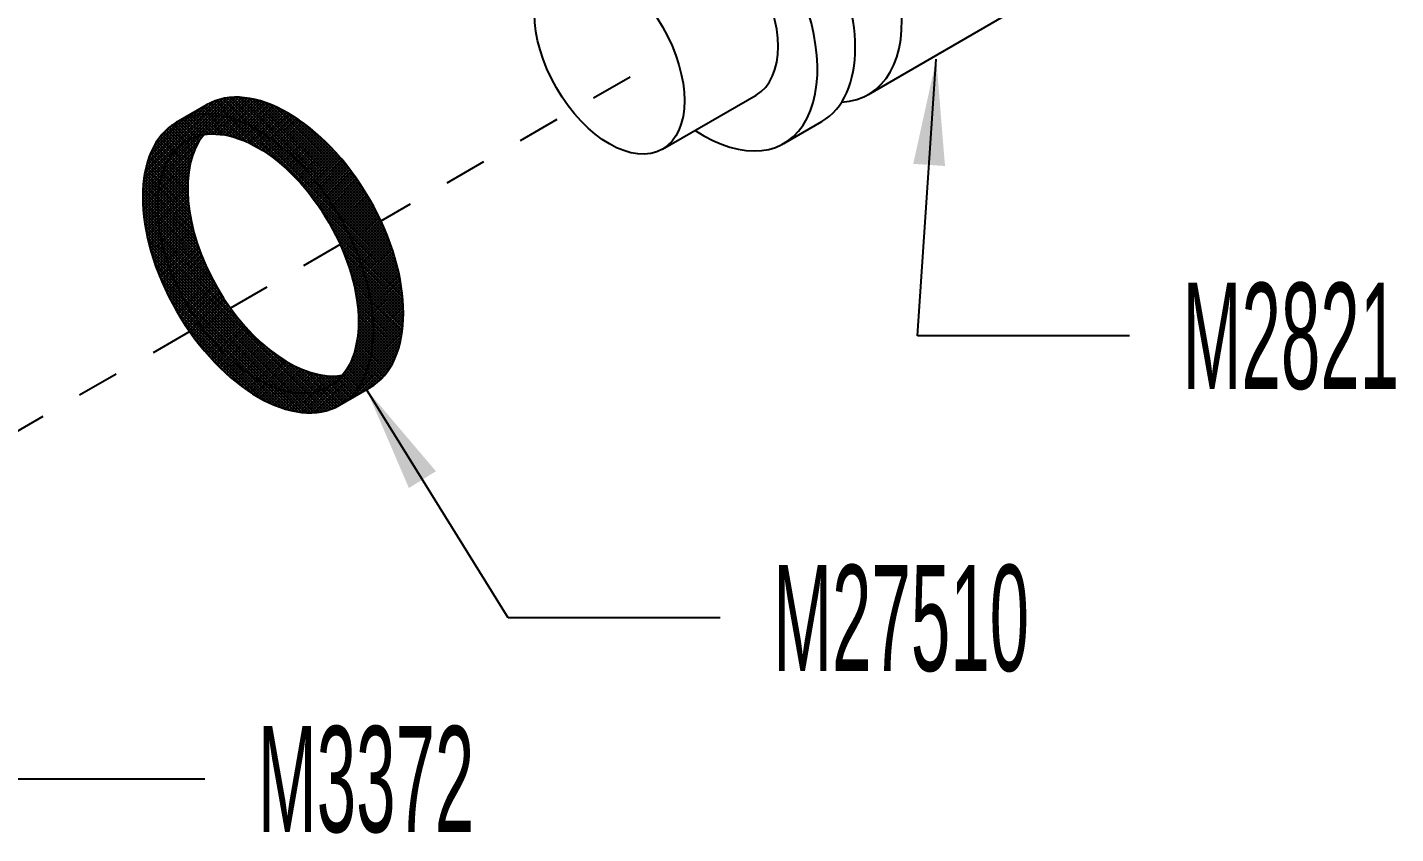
# Model space of a CAD drawing. Extents: x 1 to 28.7, y 2.9 to 23.3.
# Drawn here: x 25.449 to 28.677, y 14.03 to 15.93 of the extents above; entities that cross this region are included whole.
import ezdxf

# ---------------------------------------------------------------- set-up
doc = ezdxf.new("R2010")
doc.units = 0
doc.linetypes.add('DASHED', pattern=[0.2, 0.1, -0.1])
doc.layers.get('0').update_dxf_attribs({"linetype": 'CONTINUOUS'})
doc.layers.add('CK_LEVEL_1', color=7, linetype='CONTINUOUS')

# ---------------------------------------------------------------- blocks, each defined once
blk = doc.blocks.new('*X1')
at = {"layer": 'CK_LEVEL_1', "color": 7, "linetype": 'CONTINUOUS'}
for p, q in [((25.7638, 15.5744), (25.8587, 15.6693)), ((25.7667, 15.5843), (25.8582, 15.6759)), ((25.7705, 15.5952), (25.8486, 15.6734)), ((25.7758, 15.6076), (25.8374, 15.6692)), ((25.7847, 15.6236), (25.8227, 15.6616)), ((25.8416, 15.6372), (25.8194, 15.6595)), ((25.8437, 15.6422), (25.8237, 15.6622)), ((25.8459, 15.6471), (25.8282, 15.6648)), ((25.8482, 15.6519), (25.8329, 15.6672)), ((25.8507, 15.6565), (25.8378, 15.6694)), ((25.8533, 15.661), (25.8428, 15.6714)), ((25.856, 15.6653), (25.8481, 15.6732)), ((25.8589, 15.6695), (25.8536, 15.6748)), ((25.8619, 15.6736), (25.8593, 15.6761)), ((25.7587, 15.5481), (25.8381, 15.6275)), ((25.76, 15.5564), (25.8422, 15.6387)), ((25.7616, 15.5652), (25.8481, 15.6516)), ((25.829, 15.5862), (25.7875, 15.6278)), ((25.8299, 15.5924), (25.7905, 15.6319)), ((25.8309, 15.5985), (25.7936, 15.6358)), ((25.832, 15.6044), (25.7968, 15.6396)), ((25.8333, 15.6102), (25.8002, 15.6433)), ((25.8347, 15.6159), (25.8037, 15.6469)), ((25.8362, 15.6214), (25.8074, 15.6502)), ((25.8379, 15.6268), (25.8113, 15.6535)), ((25.8397, 15.6321), (25.8153, 15.6566)), ((25.7565, 15.5247), (25.831, 15.5992)), ((25.757, 15.5322), (25.8328, 15.608)), ((25.7577, 15.54), (25.8351, 15.6174)), ((25.8271, 15.5386), (25.7705, 15.5953)), ((25.8269, 15.5459), (25.7725, 15.6003)), ((25.8269, 15.553), (25.7747, 15.6052)), ((25.827, 15.5599), (25.777, 15.61)), ((25.8273, 15.5667), (25.7794, 15.6146)), ((25.8277, 15.5734), (25.782, 15.6191)), ((25.8283, 15.5799), (25.7847, 15.6235)), ((25.7562, 15.5102), (25.8286, 15.5826)), ((25.7563, 15.5174), (25.8296, 15.5907)), ((25.7563, 15.5032), (25.8279, 15.5748)), ((25.7565, 15.4964), (25.8273, 15.5672)), ((25.832, 15.4913), (25.761, 15.5623)), ((25.8307, 15.4997), (25.7623, 15.5681)), ((25.8296, 15.5078), (25.7637, 15.5738)), ((25.8287, 15.5158), (25.7652, 15.5794)), ((25.828, 15.5236), (25.7668, 15.5848)), ((25.8275, 15.5312), (25.7686, 15.5901)), ((25.7568, 15.4896), (25.827, 15.5598)), ((25.842, 15.446), (25.7569, 15.531)), ((25.7573, 15.483), (25.8269, 15.5526)), ((25.8395, 15.4556), (25.7575, 15.5376)), ((25.7579, 15.4765), (25.8269, 15.5456)), ((25.8372, 15.4649), (25.7582, 15.544)), ((25.7585, 15.4701), (25.8271, 15.5387)), ((25.8353, 15.4739), (25.759, 15.5502)), ((25.7593, 15.4638), (25.8274, 15.532)), ((25.8335, 15.4827), (25.7599, 15.5563)), ((25.8515, 15.4153), (25.7562, 15.5106)), ((25.8479, 15.4259), (25.7563, 15.5175)), ((25.8554, 15.4043), (25.7563, 15.5034)), ((25.8448, 15.4361), (25.7565, 15.5244)), ((25.7602, 15.4576), (25.8279, 15.5253)), ((25.7611, 15.4515), (25.8284, 15.5188)), ((25.7622, 15.4455), (25.8291, 15.5124)), ((25.7633, 15.4395), (25.8298, 15.5061)), ((25.7644, 15.4336), (25.8307, 15.4999)), ((25.8597, 15.3929), (25.7565, 15.4961)), ((25.8646, 15.3809), (25.7569, 15.4887)), ((25.8701, 15.3684), (25.7574, 15.481)), ((25.8762, 15.3551), (25.7582, 15.4732)), ((25.8833, 15.341), (25.7591, 15.4652)), ((25.7657, 15.4278), (25.8316, 15.4937)), ((25.767, 15.422), (25.8326, 15.4877)), ((25.7684, 15.4163), (25.8337, 15.4817)), ((25.7698, 15.4107), (25.8349, 15.4758)), ((25.7713, 15.4051), (25.8361, 15.4699)), ((25.8915, 15.3258), (25.7603, 15.457)), ((25.9011, 15.3091), (25.7616, 15.4486)), ((25.9129, 15.2902), (25.7632, 15.4399)), ((25.7728, 15.3996), (25.8374, 15.4641)), ((25.7744, 15.3941), (25.8388, 15.4584)), ((25.7761, 15.3887), (25.8402, 15.4528)), ((25.7778, 15.3833), (25.8417, 15.4472)), ((25.7795, 15.378), (25.8432, 15.4417)), ((25.7813, 15.3727), (25.8448, 15.4362)), ((25.9285, 15.2675), (25.765, 15.4311)), ((25.9541, 15.2349), (25.767, 15.422)), ((26.1138, 15.0681), (25.7693, 15.4126)), ((26.1072, 15.0676), (25.7719, 15.4029)), ((25.7832, 15.3675), (25.8464, 15.4307)), ((25.7851, 15.3623), (25.8481, 15.4254)), ((25.787, 15.3572), (25.8499, 15.42)), ((25.789, 15.3521), (25.8516, 15.4147)), ((25.791, 15.347), (25.8535, 15.4095)), ((25.7931, 15.342), (25.8554, 15.4043)), ((26.1004, 15.0674), (25.7748, 15.393)), ((26.0932, 15.0675), (25.778, 15.3827)), ((26.0857, 15.0679), (25.7816, 15.372)), ((25.7952, 15.3371), (25.8573, 15.3992)), ((25.7973, 15.3321), (25.8593, 15.3941)), ((25.7995, 15.3273), (25.8613, 15.389)), ((25.8017, 15.3224), (25.8633, 15.384)), ((25.804, 15.3176), (25.8654, 15.379)), ((25.8063, 15.3128), (25.8675, 15.3741)), ((25.8086, 15.3081), (25.8697, 15.3692)), ((26.0777, 15.0688), (25.7856, 15.3609)), ((26.0693, 15.0702), (25.7901, 15.3494)), ((26.0603, 15.0721), (25.7951, 15.3373)), ((25.811, 15.3034), (25.8719, 15.3643)), ((25.8134, 15.2987), (25.8742, 15.3595)), ((25.8158, 15.2941), (25.8765, 15.3547)), ((25.8183, 15.2895), (25.8788, 15.35)), ((25.8208, 15.2849), (25.8811, 15.3452)), ((25.8233, 15.2804), (25.8835, 15.3406)), ((25.8259, 15.2759), (25.886, 15.3359)), ((26.0508, 15.0746), (25.8007, 15.3246)), ((26.0404, 15.0778), (25.8071, 15.3112)), ((25.8285, 15.2714), (25.8884, 15.3313)), ((25.8312, 15.267), (25.8909, 15.3268)), ((25.8338, 15.2626), (25.8935, 15.3222)), ((25.8365, 15.2582), (25.896, 15.3177)), ((25.8393, 15.2539), (25.8986, 15.3132)), ((25.8421, 15.2496), (25.9013, 15.3088)), ((25.8449, 15.2453), (25.9039, 15.3044)), ((26.0292, 15.082), (25.8143, 15.2969)), ((26.0168, 15.0873), (25.8228, 15.2813)), ((25.8477, 15.2411), (25.9066, 15.3)), ((25.8506, 15.2369), (25.9094, 15.2957)), ((25.8535, 15.2327), (25.9121, 15.2914)), ((25.8564, 15.2286), (25.9149, 15.2871)), ((25.8594, 15.2245), (25.9178, 15.2829)), ((25.8624, 15.2204), (25.9206, 15.2787)), ((25.8654, 15.2164), (25.9235, 15.2745)), ((26.0028, 15.0943), (25.8329, 15.2642)), ((25.9863, 15.1036), (25.8453, 15.2446)), ((25.8685, 15.2124), (25.9265, 15.2704)), ((25.8716, 15.2084), (25.9294, 15.2663)), ((25.8748, 15.2045), (25.9324, 15.2622)), ((25.8779, 15.2006), (25.9355, 15.2582)), ((25.8811, 15.1967), (25.9385, 15.2541)), ((25.8844, 15.1929), (25.9416, 15.2502)), ((25.8876, 15.1891), (25.9447, 15.2462)), ((25.8909, 15.1853), (25.9479, 15.2423)), ((25.9655, 15.1174), (25.8623, 15.2206)), ((25.8943, 15.1816), (25.9511, 15.2384)), ((25.8976, 15.1779), (25.9543, 15.2346)), ((25.9011, 15.1742), (25.9576, 15.2308)), ((25.9045, 15.1706), (25.9609, 15.227)), ((25.908, 15.167), (25.9642, 15.2233)), ((25.9115, 15.1635), (25.9676, 15.2196)), ((25.915, 15.16), (25.971, 15.2159)), ((25.9186, 15.1565), (25.9744, 15.2123)), ((25.9223, 15.153), (25.9779, 15.2087)), ((25.9291, 15.1467), (25.8947, 15.1811)), ((25.9259, 15.1496), (25.9814, 15.2051)), ((25.9296, 15.1463), (25.9849, 15.2016)), ((25.9334, 15.1429), (25.9885, 15.1981)), ((25.9372, 15.1396), (25.9921, 15.1946)), ((25.941, 15.1364), (25.9958, 15.1912)), ((25.9449, 15.1332), (25.9995, 15.1878)), ((25.9488, 15.13), (26.0032, 15.1845)), ((25.9527, 15.1269), (26.007, 15.1812)), ((25.9567, 15.1239), (26.0108, 15.178)), ((25.9608, 15.1208), (26.0147, 15.1747)), ((26.12, 15.0689), (26.012, 15.177)), ((25.9649, 15.1179), (26.0186, 15.1716)), ((25.969, 15.1149), (26.0225, 15.1685)), ((25.9732, 15.1121), (26.0265, 15.1654)), ((25.9775, 15.1092), (26.0306, 15.1623)), ((25.9818, 15.1065), (26.0347, 15.1594)), ((25.9861, 15.1038), (26.0388, 15.1564)), ((25.9906, 15.1011), (26.043, 15.1535)), ((25.995, 15.0985), (26.0472, 15.1507)), ((25.9996, 15.096), (26.0515, 15.1479)), ((26.0042, 15.0935), (26.0559, 15.1452)), ((26.0089, 15.0911), (26.0603, 15.1425)), ((26.126, 15.07), (26.0415, 15.1545)), ((26.1318, 15.0714), (26.0611, 15.1421)), ((26.0136, 15.0888), (26.0647, 15.1399)), ((26.0184, 15.0866), (26.0693, 15.1374)), ((26.0233, 15.0844), (26.0738, 15.1349)), ((26.0283, 15.0823), (26.0785, 15.1325)), ((26.0334, 15.0803), (26.0832, 15.1302)), ((26.0386, 15.0785), (26.088, 15.1279)), ((26.0439, 15.0767), (26.0929, 15.1257)), ((26.0493, 15.075), (26.0979, 15.1236)), ((26.0548, 15.0734), (26.103, 15.1216)), ((26.0605, 15.072), (26.1081, 15.1197)), ((26.0663, 15.0708), (26.1134, 15.1179)), ((26.0722, 15.0697), (26.1188, 15.1162)), ((26.1373, 15.0729), (26.0768, 15.1333)), ((26.0784, 15.0687), (26.1243, 15.1146)), ((26.0847, 15.068), (26.1299, 15.1132)), ((26.1426, 15.0747), (26.0904, 15.1268)), ((26.0913, 15.0676), (26.1357, 15.1119)), ((26.0982, 15.0674), (26.1416, 15.1107)), ((26.1477, 15.0767), (26.1026, 15.1218)), ((26.1054, 15.0675), (26.1477, 15.1098)), ((26.1526, 15.0788), (26.1136, 15.1178)), ((26.1573, 15.0812), (26.1237, 15.1148)), ((26.1618, 15.0838), (26.1331, 15.1124)), ((26.1661, 15.0865), (26.142, 15.1107)), ((26.1683, 15.088), (26.19, 15.1097)), ((26.1921, 15.11), (26.1921, 15.11)), ((26.1131, 15.0681), (26.154, 15.109)), ((26.1212, 15.0691), (26.1605, 15.1085)), ((26.1301, 15.0709), (26.1673, 15.1082)), ((26.14, 15.0738), (26.1745, 15.1083)), ((26.1703, 15.0894), (26.1503, 15.1094)), ((26.1518, 15.0785), (26.182, 15.1087)), ((26.1743, 15.0924), (26.1581, 15.1086)), ((26.1782, 15.0956), (26.1656, 15.1082)), ((26.1819, 15.099), (26.1727, 15.1082)), ((26.1855, 15.1025), (26.1795, 15.1085)), ((26.1889, 15.1062), (26.1859, 15.1091))]:
    blk.add_line(p, q, dxfattribs=at)
blk = doc.blocks.new('*X2')
at = {"layer": 'CK_LEVEL_1', "color": 7, "linetype": 'CONTINUOUS'}
for p, q in [((25.8568, 15.724), (25.8886, 15.7558)), ((25.8644, 15.7245), (25.8994, 15.7595)), ((25.8716, 15.7246), (25.9089, 15.7619)), ((25.8785, 15.7245), (25.9176, 15.7636)), ((25.8852, 15.7241), (25.9258, 15.7646)), ((25.8916, 15.7234), (25.9334, 15.7652)), ((25.9347, 15.7139), (25.8917, 15.7569)), ((25.9455, 15.7101), (25.8969, 15.7587)), ((25.8979, 15.7226), (25.9407, 15.7654)), ((25.9573, 15.7055), (25.9024, 15.7603)), ((25.904, 15.7216), (25.9477, 15.7654)), ((25.9702, 15.6996), (25.9081, 15.7617)), ((25.9099, 15.7205), (25.9544, 15.765)), ((25.9846, 15.6922), (25.9139, 15.763)), ((25.9157, 15.7192), (25.9609, 15.7644)), ((26.0014, 15.6826), (25.92, 15.7639)), ((25.9214, 15.7178), (25.9672, 15.7637)), ((26.0219, 15.6691), (25.9263, 15.7647)), ((25.9269, 15.7163), (25.9733, 15.7627)), ((25.9323, 15.7147), (25.9793, 15.7616)), ((26.0523, 15.6458), (25.9329, 15.7652)), ((25.9377, 15.7129), (25.9851, 15.7604)), ((26.315, 15.3902), (25.9397, 15.7654)), ((25.9429, 15.7111), (25.9908, 15.759)), ((26.3118, 15.4004), (25.9468, 15.7654)), ((25.9481, 15.7092), (25.9964, 15.7575)), ((25.9531, 15.7072), (26.0018, 15.7559)), ((26.3083, 15.411), (25.9543, 15.765)), ((26.3045, 15.4219), (25.9621, 15.7643)), ((26.3003, 15.4332), (25.9702, 15.7632)), ((26.2956, 15.4449), (25.9788, 15.7617)), ((26.2905, 15.4571), (25.9879, 15.7597)), ((26.2848, 15.4698), (25.9975, 15.7571)), ((25.8309, 15.7193), (25.8423, 15.7307)), ((25.836, 15.7206), (25.832, 15.7247)), ((25.8419, 15.7219), (25.8364, 15.7273)), ((25.8402, 15.7215), (25.8591, 15.7404)), ((25.8479, 15.7229), (25.8409, 15.7299)), ((25.8542, 15.7237), (25.8454, 15.7325)), ((25.8488, 15.723), (25.8755, 15.7498)), ((25.8607, 15.7243), (25.8499, 15.7351)), ((25.8674, 15.7246), (25.8544, 15.7377)), ((25.8745, 15.7246), (25.8589, 15.7402)), ((25.8819, 15.7243), (25.8633, 15.7428)), ((25.8896, 15.7237), (25.8678, 15.7454)), ((25.8976, 15.7227), (25.8723, 15.748)), ((25.9061, 15.7213), (25.8769, 15.7505)), ((25.9151, 15.7194), (25.8817, 15.7528)), ((25.9246, 15.717), (25.8866, 15.7549)), ((25.9581, 15.7051), (26.0072, 15.7541)), ((25.9631, 15.7029), (26.0125, 15.7523)), ((25.9679, 15.7007), (26.0176, 15.7504)), ((25.9727, 15.6984), (26.0227, 15.7485)), ((25.9774, 15.6961), (26.0277, 15.7464)), ((25.982, 15.6936), (26.0327, 15.7443)), ((25.9866, 15.6911), (26.0375, 15.742)), ((25.9912, 15.6886), (26.0423, 15.7398)), ((25.9956, 15.686), (26.047, 15.7374)), ((26.0001, 15.6834), (26.0517, 15.735)), ((26.0044, 15.6807), (26.0563, 15.7325)), ((26.2785, 15.4832), (26.0078, 15.754)), ((26.0088, 15.6779), (26.0608, 15.73)), ((26.013, 15.6751), (26.0653, 15.7274)), ((26.0173, 15.6723), (26.0698, 15.7248)), ((26.2714, 15.4973), (26.0188, 15.75)), ((26.2634, 15.5125), (26.0308, 15.7451)), ((26.2541, 15.5288), (26.044, 15.7389)), ((26.2432, 15.5468), (26.0589, 15.7311)), ((25.8006, 15.7066), (25.8006, 15.7066)), ((25.8051, 15.7091), (25.8051, 15.7092)), ((25.8081, 15.7106), (25.8089, 15.7114)), ((25.8099, 15.7115), (25.8095, 15.7118)), ((25.8147, 15.7136), (25.814, 15.7144)), ((25.8198, 15.7157), (25.8185, 15.7169)), ((25.8205, 15.7159), (25.8256, 15.721)), ((25.825, 15.7175), (25.823, 15.7195)), ((25.8304, 15.7192), (25.8275, 15.7221)), ((26.0215, 15.6694), (26.0742, 15.7221)), ((26.0256, 15.6665), (26.0785, 15.7194)), ((26.0297, 15.6635), (26.0828, 15.7166)), ((26.0338, 15.6605), (26.087, 15.7138)), ((26.0378, 15.6574), (26.0912, 15.7109)), ((26.0417, 15.6543), (26.0954, 15.708)), ((26.0457, 15.6512), (26.0995, 15.705)), ((26.0496, 15.648), (26.1035, 15.702)), ((26.0534, 15.6448), (26.1076, 15.699)), ((26.0573, 15.6416), (26.1116, 15.6959)), ((26.0611, 15.6383), (26.1155, 15.6928)), ((26.2298, 15.5673), (26.0763, 15.7208)), ((26.2118, 15.5924), (26.0982, 15.7059)), ((26.0648, 15.635), (26.1194, 15.6896)), ((26.0685, 15.6316), (26.1233, 15.6864)), ((26.0722, 15.6282), (26.1271, 15.6831)), ((26.0759, 15.6248), (26.1309, 15.6799)), ((26.0795, 15.6214), (26.1347, 15.6766)), ((26.0831, 15.6179), (26.1384, 15.6732)), ((26.0866, 15.6144), (26.1421, 15.6698)), ((26.0901, 15.6108), (26.1457, 15.6664)), ((26.0936, 15.6072), (26.1494, 15.663)), ((26.0971, 15.6036), (26.153, 15.6595)), ((26.1794, 15.6318), (26.1345, 15.6767)), ((26.1005, 15.6), (26.1565, 15.656)), ((26.1039, 15.5963), (26.1601, 15.6524)), ((26.1073, 15.5926), (26.1635, 15.6489)), ((26.1106, 15.5889), (26.167, 15.6453)), ((26.1139, 15.5851), (26.1704, 15.6416)), ((26.1172, 15.5813), (26.1738, 15.638)), ((26.1204, 15.5775), (26.1772, 15.6343)), ((26.1236, 15.5736), (26.1806, 15.6305)), ((26.1268, 15.5697), (26.1839, 15.6268)), ((26.13, 15.5658), (26.1872, 15.623)), ((26.1331, 15.5619), (26.1904, 15.6192)), ((26.1362, 15.5579), (26.1936, 15.6153)), ((26.1393, 15.5539), (26.1968, 15.6114)), ((26.1423, 15.5499), (26.2, 15.6075)), ((26.1453, 15.5458), (26.2031, 15.6036)), ((26.1483, 15.5417), (26.2062, 15.5996)), ((26.1513, 15.5376), (26.2093, 15.5956)), ((26.3178, 15.3803), (26.1194, 15.5787)), ((26.1542, 15.5335), (26.2124, 15.5916)), ((26.1571, 15.5293), (26.2154, 15.5876)), ((26.16, 15.5251), (26.2184, 15.5835)), ((26.1628, 15.5209), (26.2213, 15.5794)), ((26.1657, 15.5166), (26.2243, 15.5752)), ((26.1684, 15.5123), (26.2272, 15.5711)), ((26.1712, 15.508), (26.2301, 15.5669)), ((26.1739, 15.5037), (26.2329, 15.5627)), ((26.3204, 15.3706), (26.1458, 15.5452)), ((26.1766, 15.4993), (26.2357, 15.5584)), ((26.1793, 15.4949), (26.2385, 15.5541)), ((26.1819, 15.4905), (26.2413, 15.5498)), ((26.1846, 15.486), (26.244, 15.5455)), ((26.1871, 15.4816), (26.2467, 15.5411)), ((26.1897, 15.477), (26.2494, 15.5367)), ((26.1922, 15.4725), (26.2521, 15.5323)), ((26.3228, 15.3611), (26.1624, 15.5215)), ((26.3249, 15.3519), (26.1752, 15.5017)), ((26.1947, 15.4679), (26.2547, 15.5279)), ((26.1972, 15.4633), (26.2573, 15.5234)), ((26.1996, 15.4587), (26.2598, 15.5189)), ((26.202, 15.454), (26.2624, 15.5143)), ((26.2044, 15.4493), (26.2649, 15.5098)), ((26.2067, 15.4446), (26.2673, 15.5052)), ((26.2091, 15.4398), (26.2698, 15.5006)), ((26.3269, 15.3429), (26.1857, 15.4841)), ((26.3286, 15.3342), (26.1946, 15.4681)), ((26.2113, 15.435), (26.2722, 15.4959)), ((26.2136, 15.4302), (26.2746, 15.4912)), ((26.2158, 15.4253), (26.2769, 15.4865)), ((26.218, 15.4204), (26.2792, 15.4817)), ((26.2201, 15.4155), (26.2815, 15.4769)), ((26.2222, 15.4106), (26.2838, 15.4721)), ((26.2243, 15.4056), (26.286, 15.4673)), ((26.3301, 15.3256), (26.2024, 15.4532)), ((26.3314, 15.3172), (26.2093, 15.4393)), ((26.2263, 15.4005), (26.2882, 15.4624)), ((26.2283, 15.3955), (26.2903, 15.4575)), ((26.2303, 15.3904), (26.2925, 15.4525)), ((26.2322, 15.3852), (26.2945, 15.4475)), ((26.2341, 15.38), (26.2966, 15.4425)), ((26.236, 15.3748), (26.2986, 15.4374)), ((26.3325, 15.309), (26.2155, 15.426)), ((26.3335, 15.301), (26.221, 15.4134)), ((26.3343, 15.2931), (26.226, 15.4014)), ((26.2378, 15.3696), (26.3006, 15.4323)), ((26.2396, 15.3643), (26.3025, 15.4272)), ((26.2413, 15.3589), (26.3044, 15.422)), ((26.243, 15.3535), (26.3063, 15.4168)), ((26.2446, 15.3481), (26.3081, 15.4116)), ((26.2462, 15.3426), (26.3099, 15.4063)), ((26.2478, 15.3371), (26.3116, 15.401)), ((26.3349, 15.2854), (26.2305, 15.3898)), ((26.3354, 15.2778), (26.2347, 15.3786)), ((26.2493, 15.3315), (26.3133, 15.3956)), ((26.2507, 15.3259), (26.315, 15.3902)), ((26.2521, 15.3202), (26.3166, 15.3847)), ((26.2535, 15.3145), (26.3181, 15.3792)), ((26.2548, 15.3087), (26.3196, 15.3736)), ((26.256, 15.3029), (26.3211, 15.368)), ((26.3358, 15.2704), (26.2384, 15.3678)), ((26.336, 15.2631), (26.2418, 15.3573)), ((26.336, 15.256), (26.2449, 15.3471)), ((26.3359, 15.249), (26.2477, 15.3372)), ((26.2572, 15.297), (26.3225, 15.3624)), ((26.2583, 15.291), (26.3239, 15.3566)), ((26.2593, 15.285), (26.3252, 15.3509)), ((26.2603, 15.2789), (26.3264, 15.3451)), ((26.2612, 15.2728), (26.3276, 15.3392)), ((26.3357, 15.2422), (26.2503, 15.3276)), ((26.3354, 15.2354), (26.2526, 15.3182)), ((26.3349, 15.2289), (26.2547, 15.3091)), ((26.262, 15.2665), (26.3287, 15.3332)), ((26.2628, 15.2602), (26.3298, 15.3272)), ((26.2634, 15.2538), (26.3308, 15.3211)), ((26.264, 15.2473), (26.3317, 15.315)), ((26.2645, 15.2407), (26.3326, 15.3088)), ((26.3343, 15.2224), (26.2565, 15.3001)), ((26.3335, 15.216), (26.2582, 15.2914)), ((26.3327, 15.2098), (26.2597, 15.2829)), ((26.3317, 15.2037), (26.2609, 15.2745)), ((26.2649, 15.234), (26.3333, 15.3025)), ((26.2651, 15.2272), (26.334, 15.2961)), ((26.2652, 15.206), (26.3355, 15.2764)), ((26.2653, 15.2203), (26.3346, 15.2896)), ((26.2653, 15.2132), (26.3351, 15.283)), ((26.2617, 15.1672), (26.3357, 15.2412)), ((26.3306, 15.1977), (26.262, 15.2663)), ((26.2629, 15.1754), (26.3359, 15.2485)), ((26.3294, 15.1919), (26.263, 15.2583)), ((26.3281, 15.1861), (26.2637, 15.2505)), ((26.2638, 15.1834), (26.336, 15.2556)), ((26.3267, 15.1805), (26.2643, 15.2428)), ((26.2644, 15.1911), (26.336, 15.2627)), ((26.2649, 15.1987), (26.3358, 15.2696)), ((26.2533, 15.1305), (26.3327, 15.2099)), ((26.2561, 15.1404), (26.3338, 15.2181)), ((26.2584, 15.1498), (26.3346, 15.226)), ((26.2603, 15.1587), (26.3352, 15.2337)), ((26.3251, 15.175), (26.2648, 15.2353)), ((26.3234, 15.1696), (26.2651, 15.2279)), ((26.3177, 15.1541), (26.2652, 15.2066)), ((26.3216, 15.1643), (26.2653, 15.2207)), ((26.3197, 15.1591), (26.2653, 15.2136)), ((26.2373, 15.0933), (26.3274, 15.1834)), ((26.2446, 15.1076), (26.3296, 15.1927)), ((26.2495, 15.1197), (26.3313, 15.2015)), ((26.3085, 15.135), (26.2634, 15.1801)), ((26.311, 15.1396), (26.264, 15.1866)), ((26.3133, 15.1443), (26.2646, 15.1931)), ((26.3156, 15.1492), (26.2649, 15.1998)), ((26.2147, 15.0566), (26.3212, 15.163)), ((26.2222, 15.0711), (26.3247, 15.1736)), ((26.2315, 15.0662), (26.3166, 15.1513)), ((26.2912, 15.1099), (26.2571, 15.144)), ((26.2944, 15.1138), (26.2584, 15.1497)), ((26.2974, 15.1178), (26.2597, 15.1556)), ((26.3004, 15.1219), (26.2608, 15.1615)), ((26.3032, 15.1262), (26.2618, 15.1676)), ((26.3059, 15.1305), (26.2627, 15.1738)), ((26.2694, 15.0893), (26.2465, 15.1121)), ((26.2482, 15.0759), (26.31, 15.1377)), ((26.2734, 15.0924), (26.2486, 15.1172)), ((26.2772, 15.0956), (26.2505, 15.1223)), ((26.2809, 15.099), (26.2523, 15.1276)), ((26.2845, 15.1025), (26.254, 15.1329)), ((26.2879, 15.1061), (26.2556, 15.1384)), ((26.2665, 15.0871), (26.2983, 15.1189)), ((26.2387, 15.0704), (26.229, 15.0802)), ((26.2432, 15.073), (26.2319, 15.0844)), ((26.2477, 15.0756), (26.2346, 15.0887)), ((26.2522, 15.0782), (26.2372, 15.0932)), ((26.2567, 15.0808), (26.2397, 15.0977)), ((26.2611, 15.0835), (26.2421, 15.1024)), ((26.2653, 15.0863), (26.2444, 15.1072)), ((26.1984, 15.0472), (26.1978, 15.0478)), ((26.198, 15.0469), (26.2025, 15.0514)), ((26.2029, 15.0497), (26.2018, 15.0508)), ((26.2074, 15.0523), (26.2056, 15.054)), ((26.2118, 15.0549), (26.2094, 15.0574)), ((26.2163, 15.0575), (26.2129, 15.0609)), ((26.2208, 15.0601), (26.2164, 15.0645)), ((26.2253, 15.0627), (26.2197, 15.0682)), ((26.2298, 15.0653), (26.223, 15.0721)), ((26.2343, 15.0679), (26.2261, 15.0761)), ((26.1894, 15.042), (26.1894, 15.042)), ((26.1939, 15.0446), (26.1936, 15.0448))]:
    blk.add_line(p, q, dxfattribs=at)
blk = doc.blocks.new('*X3')
at = {"layer": 'CK_LEVEL_1', "color": 7, "linetype": 'CONTINUOUS'}
for p, q in [((25.723, 15.569), (25.8785, 15.7245)), ((25.7241, 15.5771), (25.8716, 15.7246)), ((25.7255, 15.5856), (25.8644, 15.7245)), ((25.7272, 15.5944), (25.8568, 15.724)), ((25.8227, 15.6616), (25.8852, 15.7241)), ((25.8374, 15.6692), (25.8916, 15.7234)), ((25.8994, 15.6785), (25.8542, 15.7237)), ((25.9073, 15.6777), (25.8607, 15.7243)), ((25.9157, 15.6764), (25.8674, 15.7246)), ((25.9245, 15.6746), (25.8745, 15.7246)), ((25.934, 15.6722), (25.8819, 15.7243)), ((25.9442, 15.669), (25.8896, 15.7237)), ((25.7294, 15.6036), (25.8488, 15.723)), ((25.7321, 15.6134), (25.8402, 15.7215)), ((25.7356, 15.624), (25.8309, 15.7193)), ((25.7402, 15.6357), (25.8205, 15.7159)), ((25.7468, 15.6493), (25.8081, 15.7106)), ((25.7584, 15.6679), (25.7907, 15.7002)), ((25.8153, 15.6566), (25.78, 15.6918)), ((25.8194, 15.6595), (25.7838, 15.6951)), ((25.8237, 15.6622), (25.7878, 15.6982)), ((25.8282, 15.6648), (25.7919, 15.7011)), ((25.8329, 15.6672), (25.7962, 15.7039)), ((25.8378, 15.6694), (25.8006, 15.7066)), ((25.8428, 15.6714), (25.8051, 15.7091)), ((25.8481, 15.6732), (25.8099, 15.7115)), ((25.8536, 15.6748), (25.8147, 15.7136)), ((25.8593, 15.6761), (25.8198, 15.7157)), ((25.8653, 15.6773), (25.825, 15.7175)), ((25.8715, 15.6781), (25.8304, 15.7192)), ((25.878, 15.6787), (25.836, 15.7206)), ((25.8848, 15.679), (25.8419, 15.7219)), ((25.8919, 15.6789), (25.8479, 15.7229)), ((25.8486, 15.6734), (25.8979, 15.7226)), ((25.8582, 15.6759), (25.904, 15.7216)), ((25.8669, 15.6775), (25.9099, 15.7205)), ((25.8749, 15.6785), (25.9157, 15.7192)), ((25.8825, 15.6789), (25.9214, 15.7178)), ((25.8896, 15.679), (25.9269, 15.7163)), ((25.8964, 15.6787), (25.9323, 15.7147)), ((25.9553, 15.665), (25.8976, 15.7227)), ((25.9029, 15.6782), (25.9377, 15.7129)), ((25.9675, 15.6598), (25.9061, 15.7213)), ((25.9092, 15.6774), (25.9429, 15.7111)), ((25.9813, 15.6532), (25.9151, 15.7194)), ((25.9153, 15.6764), (25.9481, 15.7092)), ((25.9213, 15.6753), (25.9531, 15.7072)), ((25.9973, 15.6442), (25.9246, 15.717)), ((25.927, 15.674), (25.9581, 15.7051)), ((25.9326, 15.6725), (25.9631, 15.7029)), ((26.0174, 15.6312), (25.9347, 15.7139)), ((25.9381, 15.671), (25.9679, 15.7007)), ((25.9435, 15.6693), (25.9727, 15.6984)), ((26.049, 15.6067), (25.9455, 15.7101)), ((25.9488, 15.6674), (25.9774, 15.6961)), ((25.9539, 15.6655), (25.982, 15.6936)), ((26.1946, 15.4681), (25.9573, 15.7055)), ((25.959, 15.6635), (25.9866, 15.6911)), ((26.1857, 15.4841), (25.9702, 15.6996)), ((26.1752, 15.5017), (25.9846, 15.6922)), ((25.7875, 15.6278), (25.7539, 15.6614)), ((25.7905, 15.6319), (25.7567, 15.6656)), ((25.7936, 15.6358), (25.7597, 15.6697)), ((25.7968, 15.6396), (25.7627, 15.6737)), ((25.8002, 15.6433), (25.7659, 15.6776)), ((25.8037, 15.6469), (25.7693, 15.6813)), ((25.8074, 15.6502), (25.7727, 15.685)), ((25.8113, 15.6535), (25.7763, 15.6885)), ((25.964, 15.6614), (25.9912, 15.6886)), ((25.9689, 15.6592), (25.9956, 15.686)), ((25.9737, 15.657), (26.0001, 15.6834)), ((25.9784, 15.6546), (26.0044, 15.6807)), ((25.9831, 15.6522), (26.0088, 15.6779)), ((25.9877, 15.6497), (26.013, 15.6751)), ((25.9922, 15.6472), (26.0173, 15.6723)), ((25.9966, 15.6446), (26.0215, 15.6694)), ((26.001, 15.6419), (26.0256, 15.6665)), ((26.1624, 15.5215), (26.0014, 15.6826)), ((26.0054, 15.6392), (26.0297, 15.6635)), ((26.0097, 15.6364), (26.0338, 15.6605)), ((26.1458, 15.5452), (26.0219, 15.6691)), ((25.7705, 15.5953), (25.7373, 15.6285)), ((25.7725, 15.6003), (25.7393, 15.6335)), ((25.7747, 15.6052), (25.7414, 15.6384)), ((25.777, 15.61), (25.7437, 15.6433)), ((25.7794, 15.6146), (25.7461, 15.648)), ((25.782, 15.6191), (25.7486, 15.6525)), ((25.7847, 15.6235), (25.7512, 15.657)), ((26.0139, 15.6336), (26.0378, 15.6574)), ((26.0181, 15.6307), (26.0417, 15.6543)), ((26.0222, 15.6278), (26.0457, 15.6512)), ((26.0263, 15.6248), (26.0496, 15.648)), ((26.0304, 15.6217), (26.0534, 15.6448)), ((26.0344, 15.6187), (26.0573, 15.6416)), ((26.0383, 15.6155), (26.0611, 15.6383)), ((26.0422, 15.6124), (26.0648, 15.635)), ((26.0461, 15.6092), (26.0685, 15.6316)), ((26.0499, 15.6059), (26.0722, 15.6282)), ((26.1194, 15.5787), (26.0523, 15.6458)), ((25.7212, 15.5459), (25.7705, 15.5952)), ((25.7216, 15.5534), (25.7758, 15.6076)), ((25.7222, 15.5611), (25.7847, 15.6236)), ((25.761, 15.5623), (25.7275, 15.5958)), ((25.7623, 15.5681), (25.7289, 15.6015)), ((25.7637, 15.5738), (25.7303, 15.6071)), ((25.7652, 15.5794), (25.7319, 15.6126)), ((25.7668, 15.5848), (25.7336, 15.618)), ((25.7686, 15.5901), (25.7354, 15.6233)), ((26.0537, 15.6026), (26.0759, 15.6248)), ((26.0574, 15.5993), (26.0795, 15.6214)), ((26.0611, 15.5959), (26.0831, 15.6179)), ((26.0647, 15.5925), (26.0866, 15.6144)), ((26.0684, 15.589), (26.0901, 15.6108)), ((26.0719, 15.5855), (26.0936, 15.6072)), ((26.0755, 15.582), (26.0971, 15.6036)), ((26.079, 15.5785), (26.1005, 15.6)), ((26.0825, 15.5749), (26.1039, 15.5963)), ((25.7208, 15.5314), (25.7638, 15.5744)), ((25.7209, 15.5386), (25.7667, 15.5843)), ((25.7209, 15.5244), (25.7616, 15.5652)), ((25.7569, 15.531), (25.7226, 15.5653)), ((25.7575, 15.5376), (25.7234, 15.5717)), ((25.7582, 15.544), (25.7242, 15.5779)), ((25.759, 15.5502), (25.7252, 15.584)), ((25.7599, 15.5563), (25.7263, 15.5899)), ((26.0859, 15.5712), (26.1073, 15.5926)), ((26.0893, 15.5675), (26.1106, 15.5889)), ((26.0927, 15.5638), (26.1139, 15.5851)), ((26.096, 15.5601), (26.1172, 15.5813)), ((26.0993, 15.5563), (26.1204, 15.5775)), ((26.1025, 15.5525), (26.1236, 15.5736)), ((26.1058, 15.5487), (26.1268, 15.5697)), ((26.109, 15.5448), (26.13, 15.5658)), ((26.1121, 15.5409), (26.1331, 15.5619)), ((25.7565, 15.4961), (25.7208, 15.5318)), ((25.7563, 15.5034), (25.7209, 15.5388)), ((25.7211, 15.5175), (25.76, 15.5564)), ((25.7562, 15.5106), (25.7212, 15.5456)), ((25.7213, 15.5107), (25.7587, 15.5481)), ((25.7563, 15.5175), (25.7215, 15.5523)), ((25.7217, 15.5041), (25.7577, 15.54)), ((25.7565, 15.5244), (25.722, 15.5589)), ((25.7222, 15.4975), (25.757, 15.5322)), ((26.2024, 15.4532), (26.099, 15.5567)), ((26.1153, 15.5369), (26.1362, 15.5579)), ((26.1184, 15.533), (26.1393, 15.5539)), ((26.1214, 15.529), (26.1423, 15.5499)), ((26.1244, 15.5249), (26.1453, 15.5458)), ((26.1274, 15.5208), (26.1483, 15.5417)), ((26.1304, 15.5167), (26.1513, 15.5376)), ((26.1333, 15.5126), (26.1542, 15.5335)), ((25.7569, 15.4887), (25.7209, 15.5247)), ((25.7574, 15.481), (25.7211, 15.5174)), ((25.7582, 15.4732), (25.7214, 15.51)), ((25.7591, 15.4652), (25.7219, 15.5025)), ((25.7228, 15.491), (25.7565, 15.5247)), ((25.7235, 15.4846), (25.7563, 15.5174)), ((25.7243, 15.4783), (25.7562, 15.5102)), ((25.7251, 15.4721), (25.7563, 15.5032)), ((26.2093, 15.4393), (26.1266, 15.522)), ((26.1362, 15.5084), (26.1571, 15.5293)), ((26.1391, 15.5042), (26.16, 15.5251)), ((26.1419, 15.5), (26.1628, 15.5209)), ((26.2155, 15.426), (26.1427, 15.4988)), ((26.1447, 15.4957), (26.1657, 15.5166)), ((26.1475, 15.4914), (26.1684, 15.5123)), ((26.1502, 15.4871), (26.1712, 15.508)), ((26.1529, 15.4827), (26.1739, 15.5037)), ((26.1556, 15.4783), (26.1766, 15.4993)), ((25.7603, 15.457), (25.7225, 15.4948)), ((25.7616, 15.4486), (25.7233, 15.4869)), ((25.7632, 15.4399), (25.7242, 15.4789)), ((25.765, 15.4311), (25.7253, 15.4707)), ((25.7261, 15.4659), (25.7565, 15.4964)), ((25.7271, 15.4599), (25.7568, 15.4896)), ((25.7281, 15.4539), (25.7573, 15.483)), ((25.7292, 15.4479), (25.7579, 15.4765)), ((25.7304, 15.442), (25.7585, 15.4701)), ((26.221, 15.4134), (26.1548, 15.4797)), ((26.1582, 15.4739), (26.1793, 15.4949)), ((26.1608, 15.4694), (26.1819, 15.4905)), ((26.1634, 15.4649), (26.1846, 15.486)), ((26.1659, 15.4603), (26.1871, 15.4816)), ((26.1684, 15.4558), (26.1897, 15.477)), ((26.1709, 15.4512), (26.1922, 15.4725)), ((26.1733, 15.4465), (26.1947, 15.4679)), ((25.767, 15.422), (25.7267, 15.4623)), ((25.7693, 15.4126), (25.7281, 15.4538)), ((25.7719, 15.4029), (25.7298, 15.445)), ((25.7317, 15.4362), (25.7593, 15.4638)), ((25.7748, 15.393), (25.7317, 15.436)), ((25.733, 15.4304), (25.7602, 15.4576)), ((25.7343, 15.4247), (25.7611, 15.4515)), ((25.7358, 15.4191), (25.7622, 15.4455)), ((25.7372, 15.4135), (25.7633, 15.4395)), ((25.7387, 15.4079), (25.7644, 15.4336)), ((26.226, 15.4014), (26.1646, 15.4628)), ((26.2305, 15.3898), (26.1729, 15.4474)), ((26.1757, 15.4419), (26.1972, 15.4633)), ((26.1781, 15.4371), (26.1996, 15.4587)), ((26.2347, 15.3786), (26.18, 15.4332)), ((26.1804, 15.4324), (26.202, 15.454)), ((26.1827, 15.4276), (26.2044, 15.4493)), ((26.1849, 15.4228), (26.2067, 15.4446)), ((26.1872, 15.4179), (26.2091, 15.4398)), ((26.1893, 15.413), (26.2113, 15.435)), ((25.778, 15.3827), (25.7338, 15.4269)), ((25.7816, 15.372), (25.7362, 15.4174)), ((25.7856, 15.3609), (25.7388, 15.4078)), ((25.7403, 15.4024), (25.7657, 15.4278)), ((25.7419, 15.3969), (25.767, 15.422)), ((25.7435, 15.3915), (25.7684, 15.4163)), ((25.7452, 15.3861), (25.7698, 15.4107)), ((25.747, 15.3808), (25.7713, 15.4051)), ((26.2384, 15.3678), (26.1863, 15.4199)), ((26.1915, 15.4081), (26.2136, 15.4302)), ((26.2418, 15.3573), (26.1918, 15.4073)), ((26.1936, 15.4031), (26.2158, 15.4253)), ((26.1956, 15.3981), (26.218, 15.4204)), ((26.1976, 15.393), (26.2201, 15.4155)), ((26.1996, 15.3879), (26.2222, 15.4106)), ((26.2015, 15.3828), (26.2243, 15.4056)), ((26.2034, 15.3776), (26.2263, 15.4005)), ((25.7901, 15.3494), (25.7416, 15.3979)), ((25.7951, 15.3373), (25.7448, 15.3876)), ((25.8007, 15.3246), (25.7482, 15.3771)), ((25.7488, 15.3755), (25.7728, 15.3996)), ((25.7506, 15.3703), (25.7744, 15.3941)), ((25.7524, 15.365), (25.7761, 15.3887)), ((25.7543, 15.3599), (25.7778, 15.3833)), ((25.7563, 15.3547), (25.7795, 15.378)), ((25.7583, 15.3497), (25.7813, 15.3727)), ((26.2449, 15.3471), (26.1967, 15.3953)), ((26.2477, 15.3372), (26.2011, 15.3838)), ((26.2503, 15.3276), (26.2051, 15.3728)), ((26.2052, 15.3723), (26.2283, 15.3955)), ((26.207, 15.3671), (26.2303, 15.3904)), ((26.2088, 15.3617), (26.2322, 15.3852)), ((26.2104, 15.3564), (26.2341, 15.38)), ((26.2121, 15.3509), (26.236, 15.3748)), ((26.2137, 15.3454), (26.2378, 15.3696)), ((25.8071, 15.3112), (25.752, 15.3662)), ((25.8143, 15.2969), (25.7562, 15.355)), ((25.7603, 15.3446), (25.7832, 15.3675)), ((25.8228, 15.2813), (25.7608, 15.3433)), ((25.7623, 15.3396), (25.7851, 15.3623)), ((25.7644, 15.3346), (25.787, 15.3572)), ((25.7665, 15.3296), (25.789, 15.3521)), ((25.7687, 15.3247), (25.791, 15.347)), ((25.7709, 15.3198), (25.7931, 15.342)), ((25.7731, 15.315), (25.7952, 15.3371)), ((26.2526, 15.3182), (26.2086, 15.3622)), ((26.2547, 15.3091), (26.2118, 15.352)), ((26.2565, 15.3001), (26.2146, 15.342)), ((26.2152, 15.3399), (26.2396, 15.3643)), ((26.2167, 15.3343), (26.2413, 15.3589)), ((26.2181, 15.3287), (26.243, 15.3535)), ((26.2195, 15.3229), (26.2446, 15.3481)), ((26.2208, 15.3172), (26.2462, 15.3426)), ((26.222, 15.3113), (26.2478, 15.3371)), ((25.8329, 15.2642), (25.7659, 15.3312)), ((25.8453, 15.2446), (25.7715, 15.3185)), ((25.7753, 15.3102), (25.7973, 15.3321)), ((25.7776, 15.3054), (25.7995, 15.3273)), ((25.8623, 15.2206), (25.7777, 15.3052)), ((25.7799, 15.3006), (25.8017, 15.3224)), ((25.7823, 15.2959), (25.804, 15.3176)), ((25.7847, 15.2912), (25.8063, 15.3128)), ((25.7871, 15.2866), (25.8086, 15.3081)), ((26.2582, 15.2914), (26.2172, 15.3324)), ((26.2597, 15.2829), (26.2194, 15.3231)), ((26.2609, 15.2745), (26.2214, 15.314)), ((26.2231, 15.3054), (26.2493, 15.3315)), ((26.262, 15.2663), (26.2232, 15.3052)), ((26.2242, 15.2994), (26.2507, 15.3259)), ((26.2252, 15.2934), (26.2521, 15.3202)), ((26.2262, 15.2872), (26.2535, 15.3145)), ((26.227, 15.281), (26.2548, 15.3087)), ((25.8947, 15.1811), (25.7847, 15.2911)), ((25.7895, 15.2819), (25.811, 15.3034)), ((25.792, 15.2773), (25.8134, 15.2987)), ((26.0272, 15.0416), (25.7927, 15.2761)), ((25.7945, 15.2728), (25.8158, 15.2941)), ((25.797, 15.2682), (25.8183, 15.2895)), ((25.7996, 15.2637), (25.8208, 15.2849)), ((25.8022, 15.2592), (25.8233, 15.2804)), ((25.8048, 15.2548), (25.8259, 15.2759)), ((25.8075, 15.2504), (25.8285, 15.2714)), ((26.263, 15.2583), (26.2247, 15.2966)), ((26.2637, 15.2505), (26.226, 15.2882)), ((26.2643, 15.2428), (26.2271, 15.28)), ((26.2278, 15.2747), (26.256, 15.3029)), ((26.2648, 15.2353), (26.228, 15.272)), ((26.2284, 15.2683), (26.2572, 15.297)), ((26.229, 15.2617), (26.2583, 15.291)), ((26.2294, 15.2551), (26.2593, 15.285)), ((26.2297, 15.2484), (26.2603, 15.2789)), ((26.2299, 15.2415), (26.2612, 15.2728)), ((26.0141, 15.0476), (25.8018, 15.2599)), ((25.8101, 15.246), (25.8312, 15.267)), ((25.9993, 15.0553), (25.8126, 15.242)), ((25.8129, 15.2416), (25.8338, 15.2626)), ((25.8156, 15.2373), (25.8365, 15.2582)), ((25.8184, 15.233), (25.8393, 15.2539)), ((25.8211, 15.2287), (25.8421, 15.2496)), ((25.824, 15.2244), (25.8449, 15.2453)), ((25.8268, 15.2202), (25.8477, 15.2411)), ((26.2282, 15.2044), (26.2645, 15.2407)), ((26.2651, 15.2279), (26.2288, 15.2643)), ((26.229, 15.2123), (26.264, 15.2473)), ((26.2653, 15.2207), (26.2293, 15.2566)), ((26.2295, 15.2198), (26.2634, 15.2538)), ((26.2653, 15.2136), (26.2297, 15.2492)), ((26.2298, 15.2272), (26.2628, 15.2602)), ((26.2299, 15.2344), (26.262, 15.2665)), ((26.2652, 15.2066), (26.2299, 15.2419)), ((25.9822, 15.0653), (25.8257, 15.2218)), ((25.8297, 15.216), (25.8506, 15.2369)), ((25.8326, 15.2119), (25.8535, 15.2327)), ((25.8355, 15.2077), (25.8564, 15.2286)), ((25.8385, 15.2036), (25.8594, 15.2245)), ((25.8415, 15.1995), (25.8624, 15.2204)), ((25.8445, 15.1955), (25.8654, 15.2164)), ((25.8476, 15.1915), (25.8685, 15.2124)), ((25.8507, 15.1875), (25.8716, 15.2084)), ((26.2217, 15.1696), (26.2653, 15.2132)), ((26.224, 15.179), (26.2653, 15.2203)), ((26.2258, 15.1879), (26.2651, 15.2272)), ((26.2272, 15.1963), (26.2649, 15.234)), ((26.2627, 15.1738), (26.2286, 15.2079)), ((26.2634, 15.1801), (26.2291, 15.2144)), ((26.264, 15.1866), (26.2296, 15.221)), ((26.2646, 15.1931), (26.2298, 15.2278)), ((26.2649, 15.1998), (26.2299, 15.2348)), ((25.9609, 15.0796), (25.8432, 15.1973)), ((25.8538, 15.1835), (25.8748, 15.2045)), ((25.8569, 15.1796), (25.8779, 15.2006)), ((25.8601, 15.1757), (25.8811, 15.1967)), ((25.8633, 15.1718), (25.8844, 15.1929)), ((25.8665, 15.168), (25.8876, 15.1891)), ((25.8697, 15.1641), (25.8909, 15.1853)), ((25.873, 15.1603), (25.8943, 15.1816)), ((25.8763, 15.1566), (25.8976, 15.1779)), ((25.8797, 15.1529), (25.9011, 15.1742)), ((26.1092, 15.0218), (26.2629, 15.1754)), ((26.1979, 15.1176), (26.2638, 15.1834)), ((26.2087, 15.1354), (26.2644, 15.1911)), ((26.2146, 15.1484), (26.2649, 15.1987)), ((26.2187, 15.1595), (26.2652, 15.206)), ((26.2571, 15.144), (26.2237, 15.1774)), ((26.2584, 15.1497), (26.2249, 15.1833)), ((26.2597, 15.1556), (26.226, 15.1892)), ((26.2608, 15.1615), (26.227, 15.1953)), ((26.2618, 15.1676), (26.2279, 15.2015)), ((25.9274, 15.106), (25.8727, 15.1607)), ((25.883, 15.1492), (25.9045, 15.1706)), ((25.8864, 15.1455), (25.908, 15.167)), ((25.8899, 15.1419), (25.9115, 15.1635)), ((25.8933, 15.1382), (25.915, 15.16)), ((25.8968, 15.1347), (25.9186, 15.1565)), ((25.9004, 15.1311), (25.9223, 15.153)), ((25.9039, 15.1276), (25.9259, 15.1496)), ((25.9075, 15.1241), (25.9296, 15.1463)), ((25.9111, 15.1207), (25.9334, 15.1429)), ((26.039, 15.0368), (25.9291, 15.1467)), ((26.1162, 15.0217), (26.2617, 15.1672)), ((26.1235, 15.0219), (26.2603, 15.1587)), ((26.1312, 15.0225), (26.2584, 15.1498)), ((26.2465, 15.1121), (26.2133, 15.1453)), ((26.2486, 15.1172), (26.2154, 15.1504)), ((26.2505, 15.1223), (26.2173, 15.1555)), ((26.2523, 15.1276), (26.2191, 15.1608)), ((26.254, 15.1329), (26.2207, 15.1662)), ((26.2556, 15.1384), (26.2223, 15.1718)), ((25.9148, 15.1173), (25.9372, 15.1396)), ((25.9185, 15.1139), (25.941, 15.1364)), ((25.9222, 15.1106), (25.9449, 15.1332)), ((25.926, 15.1072), (25.9488, 15.13)), ((25.9298, 15.104), (25.9527, 15.1269)), ((25.9336, 15.1007), (25.9567, 15.1239)), ((25.9375, 15.0975), (25.9608, 15.1208)), ((25.9414, 15.0944), (25.9649, 15.1179)), ((25.9453, 15.0912), (25.969, 15.1149)), ((25.9493, 15.0882), (25.9732, 15.1121)), ((26.05, 15.0329), (25.9655, 15.1174)), ((26.1393, 15.0236), (26.2561, 15.1404)), ((26.148, 15.0252), (26.2533, 15.1305)), ((26.1576, 15.0277), (26.2495, 15.1197)), ((26.2261, 15.0761), (26.1921, 15.11)), ((26.229, 15.0802), (26.1953, 15.1139)), ((26.2319, 15.0844), (26.1982, 15.118)), ((26.2346, 15.0887), (26.2011, 15.1222)), ((26.2372, 15.0932), (26.2038, 15.1266)), ((26.2397, 15.0977), (26.2064, 15.1311)), ((26.2421, 15.1024), (26.2088, 15.1357)), ((26.2444, 15.1072), (26.2111, 15.1405)), ((25.9533, 15.0851), (25.9775, 15.1092)), ((25.9574, 15.0821), (25.9818, 15.1065)), ((25.9615, 15.0791), (25.9861, 15.1038)), ((25.9657, 15.0762), (25.9906, 15.1011)), ((25.9699, 15.0734), (25.995, 15.0985)), ((25.9741, 15.0705), (25.9996, 15.096)), ((25.9784, 15.0677), (26.0042, 15.0935)), ((25.9827, 15.065), (26.0089, 15.0911)), ((26.0602, 15.0298), (25.9863, 15.1036)), ((25.9871, 15.0623), (26.0136, 15.0888)), ((25.9916, 15.0597), (26.0184, 15.0866)), ((25.9961, 15.0571), (26.0233, 15.0844)), ((26.0006, 15.0546), (26.0283, 15.0823)), ((26.0698, 15.0273), (26.0028, 15.0943)), ((26.0052, 15.0521), (26.0334, 15.0803)), ((26.0099, 15.0497), (26.0386, 15.0785)), ((26.0788, 15.0253), (26.0168, 15.0873)), ((26.0874, 15.0238), (26.0292, 15.082)), ((26.0955, 15.0228), (26.0404, 15.0778)), ((26.096, 15.0227), (26.1518, 15.0785)), ((26.1025, 15.0222), (26.1683, 15.088)), ((26.1894, 15.042), (26.1526, 15.0788)), ((26.1936, 15.0448), (26.1573, 15.0812)), ((26.1978, 15.0478), (26.1618, 15.0838)), ((26.2018, 15.0508), (26.1661, 15.0865)), ((26.1684, 15.0315), (26.2446, 15.1076)), ((26.2056, 15.054), (26.1703, 15.0894)), ((26.2094, 15.0574), (26.1743, 15.0924)), ((26.2129, 15.0609), (26.1782, 15.0956)), ((26.1815, 15.0375), (26.2373, 15.0933)), ((26.2164, 15.0645), (26.1819, 15.099)), ((26.2197, 15.0682), (26.1855, 15.1025)), ((26.223, 15.0721), (26.1889, 15.1062)), ((26.0146, 15.0474), (26.0439, 15.0767)), ((26.0194, 15.0451), (26.0493, 15.075)), ((26.0242, 15.0429), (26.0548, 15.0734)), ((26.0292, 15.0407), (26.0605, 15.072)), ((26.0342, 15.0387), (26.0663, 15.0708)), ((26.0393, 15.0367), (26.0722, 15.0697)), ((26.0445, 15.0348), (26.0784, 15.0687)), ((26.0497, 15.033), (26.0847, 15.068)), ((26.1032, 15.0221), (26.0508, 15.0746)), ((26.0551, 15.0313), (26.0913, 15.0676)), ((26.1106, 15.0218), (26.0603, 15.0721)), ((26.0605, 15.0297), (26.0982, 15.0674)), ((26.0661, 15.0282), (26.1054, 15.0675)), ((26.1177, 15.0217), (26.0693, 15.0702)), ((26.0718, 15.0268), (26.1131, 15.0681)), ((26.0776, 15.0255), (26.1212, 15.0691)), ((26.1245, 15.022), (26.0777, 15.0688)), ((26.0836, 15.0244), (26.1301, 15.0709)), ((26.1311, 15.0225), (26.0857, 15.0679)), ((26.0897, 15.0235), (26.14, 15.0738)), ((26.1374, 15.0233), (26.0932, 15.0675)), ((26.1434, 15.0243), (26.1004, 15.0674)), ((26.1493, 15.0255), (26.1072, 15.0676)), ((26.1549, 15.027), (26.1138, 15.0681)), ((26.1604, 15.0286), (26.12, 15.0689)), ((26.1656, 15.0304), (26.126, 15.07)), ((26.1707, 15.0324), (26.1318, 15.0714)), ((26.1756, 15.0346), (26.1373, 15.0729)), ((26.1804, 15.0369), (26.1426, 15.0747)), ((26.1849, 15.0394), (26.1477, 15.0767)), ((26.2025, 15.0514), (26.2222, 15.0711))]:
    blk.add_line(p, q, dxfattribs=at)
blk = doc.blocks.new('GENDIM29')
at = {"layer": 'CK_LEVEL_1', "color": 7, "linetype": 'CONTINUOUS'}
for p, q in [((25.3673, 14.1581), (25.033, 14.2848)), ((25.8673, 14.1581), (25.3673, 14.1581))]:
    blk.add_line(p, q, dxfattribs=at)
blk.add_solid([(25.2801, 14.2313), (25.2535, 14.1611), (25.033, 14.2848)], dxfattribs=at)
at = {"layer": 'CK_LEVEL_1', "color": 7, "linetype": 'CONTINUOUS', "width": 0.5}
blk.add_text('M3372', height=0.25, dxfattribs=at).set_placement((25.9923, 14.0331))
blk = doc.blocks.new('GENDIM30')
at = {"layer": 'CK_LEVEL_1', "color": 7, "linetype": 'CONTINUOUS'}
for p, q in [((26.5833, 14.5381), (26.249, 15.0765)), ((27.0833, 14.5381), (26.5833, 14.5381))]:
    blk.add_line(p, q, dxfattribs=at)
blk.add_solid([(26.4128, 14.8839), (26.349, 14.8443), (26.249, 15.0765)], dxfattribs=at)
at = {"layer": 'CK_LEVEL_1', "color": 7, "linetype": 'CONTINUOUS', "width": 0.5}
blk.add_text('M27510', height=0.25, dxfattribs=at).set_placement((27.2083, 14.4131))
blk = doc.blocks.new('GENDIM31')
at = {"layer": 'CK_LEVEL_1', "color": 7, "linetype": 'CONTINUOUS'}
for p, q in [((27.5494, 15.2031), (27.5934, 15.8555)), ((28.0494, 15.2031), (27.5494, 15.2031))]:
    blk.add_line(p, q, dxfattribs=at)
blk.add_solid([(27.614, 15.6035), (27.5391, 15.6086), (27.5934, 15.8555)], dxfattribs=at)
at = {"layer": 'CK_LEVEL_1', "color": 7, "linetype": 'CONTINUOUS', "width": 0.5}
blk.add_text('M2821', height=0.25, dxfattribs=at).set_placement((28.1744, 15.0781))

msp = doc.modelspace()

# ---------------------------------------------------------------- linework, layer by layer
at = {"layer": 'CK_LEVEL_1', "color": 7, "linetype": 'CONTINUOUS'}
for p, q in [((27.4334, 15.7719, 0.1439), (27.7979, 15.9823, -0.1537)), ((26.9473, 15.6431, 0.4871), (27.1683, 15.7707, 0.3067)), ((25.8006, 15.7066, 0.0289), (25.8713, 15.7474, -0.0289)), ((27.234, 15.6568, 0.3067), (27.3231, 15.7082, 0.234)), ((26.1856, 15.0397, 0.0289), (26.2563, 15.0806, -0.0289))]:
    msp.add_line(p, q, dxfattribs=at)
at = {"layer": 'CK_LEVEL_1', "color": 7, "linetype": 'DASHED'}
for p, q in [((26.8714, 15.8132), (26.2831, 15.4736)), ((26.1871, 15.4181), (25.9279, 15.2685)), ((25.8318, 15.213), (25.2854, 14.8975))]:
    msp.add_line(p, q, dxfattribs=at)
at = {"layer": 'CK_LEVEL_1', "color": 7, "linetype": 'CONTINUOUS', "extrusion": (-0.707107, -0.408248, 0.57735)}
for centre, radius in [((-0.3237, 18.3872, -25.1596), 0.25), ((-0.317, 17.458, -24.6393), 0.335)]:
    msp.add_circle(centre, radius, dxfattribs=at)
for centre, radius, start, end in [((-0.3237, 18.3872, -25.7541), 0.3815, 343.1932, 556.8068), ((-0.3237, 18.3872, -25.5981), 0.3815, 0, 180), ((-0.3237, 18.3872, -25.4721), 0.3815, 310.943, 589.057), ((-0.3237, 18.3872, -25.4721), 0.25, 0, 180), ((-0.317, 17.458, -24.7393), 0.385, 360, 540), ((-0.317, 17.458, -24.6393), 0.385, 360, 540), ((-0.317, 17.458, -24.6393), 0.385, 180, 360), ((-0.317, 17.458, -24.7393), 0.335, 192.1855, 347.8145)]:
    msp.add_arc(centre, radius, start, end, dxfattribs=at)

# ---------------------------------------------------------------- block references
at = {"linetype": 'CONTINUOUS'}
for name in ['GENDIM31', '*X2', '*X3', '*X1', 'GENDIM30', 'GENDIM29']:
    msp.add_blockref(name, (0, 0), dxfattribs=at)

doc.saveas('drawing.dxf')
